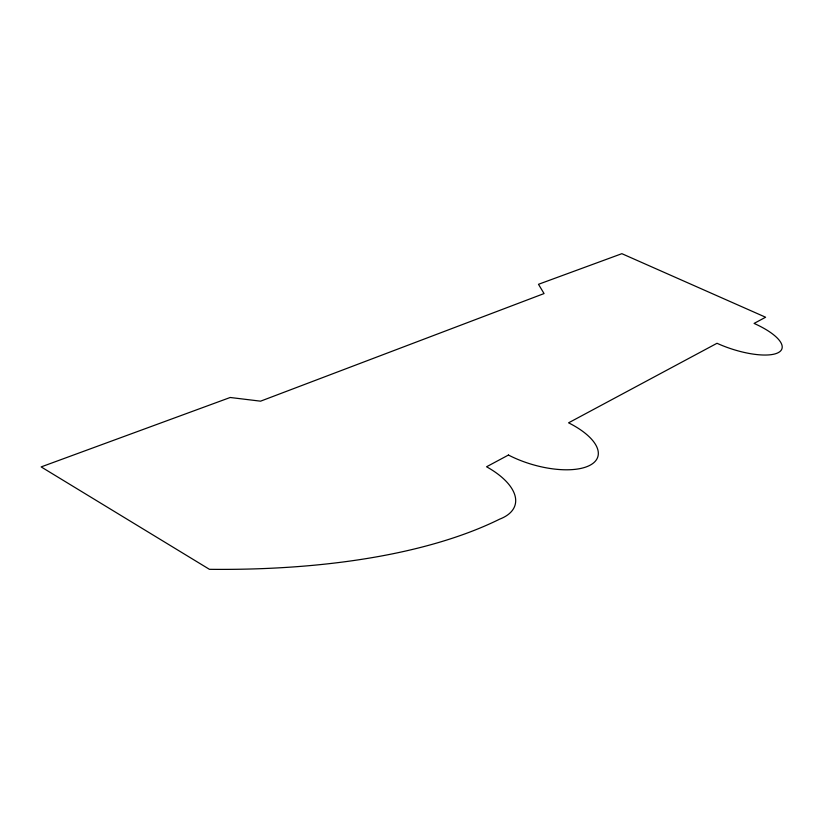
<?xml version="1.0" encoding="UTF-8"?>
<svg xmlns="http://www.w3.org/2000/svg" width="823" height="823" viewBox="0 0 823 823"><rect width="100%" height="100%" fill="white"/><g stroke="black" fill="none" stroke-linecap="round" stroke-linejoin="round"><path stroke-width="1.23" d="M508.449 455.037L486.558 466.775A70.511 33.095 15.1 0 1 499.654 519.148A524.632 210.822 8.8 0 1 209.433 569.321L41.15 466.908L230.214 397.488L260.562 401.171L544.054 293.564L538.489 284.295L621.869 253.679L765.616 317.236L754.074 323.418A48.331 15.987 18.3 0 1 778.311 352.614A48.331 15.987 18.3 0 1 717.008 343.284L568.57 422.827A61.097 26.13 16.5 0 1 590.112 465.19A61.097 26.13 16.5 0 1 508.449 455.037"/></g></svg>
